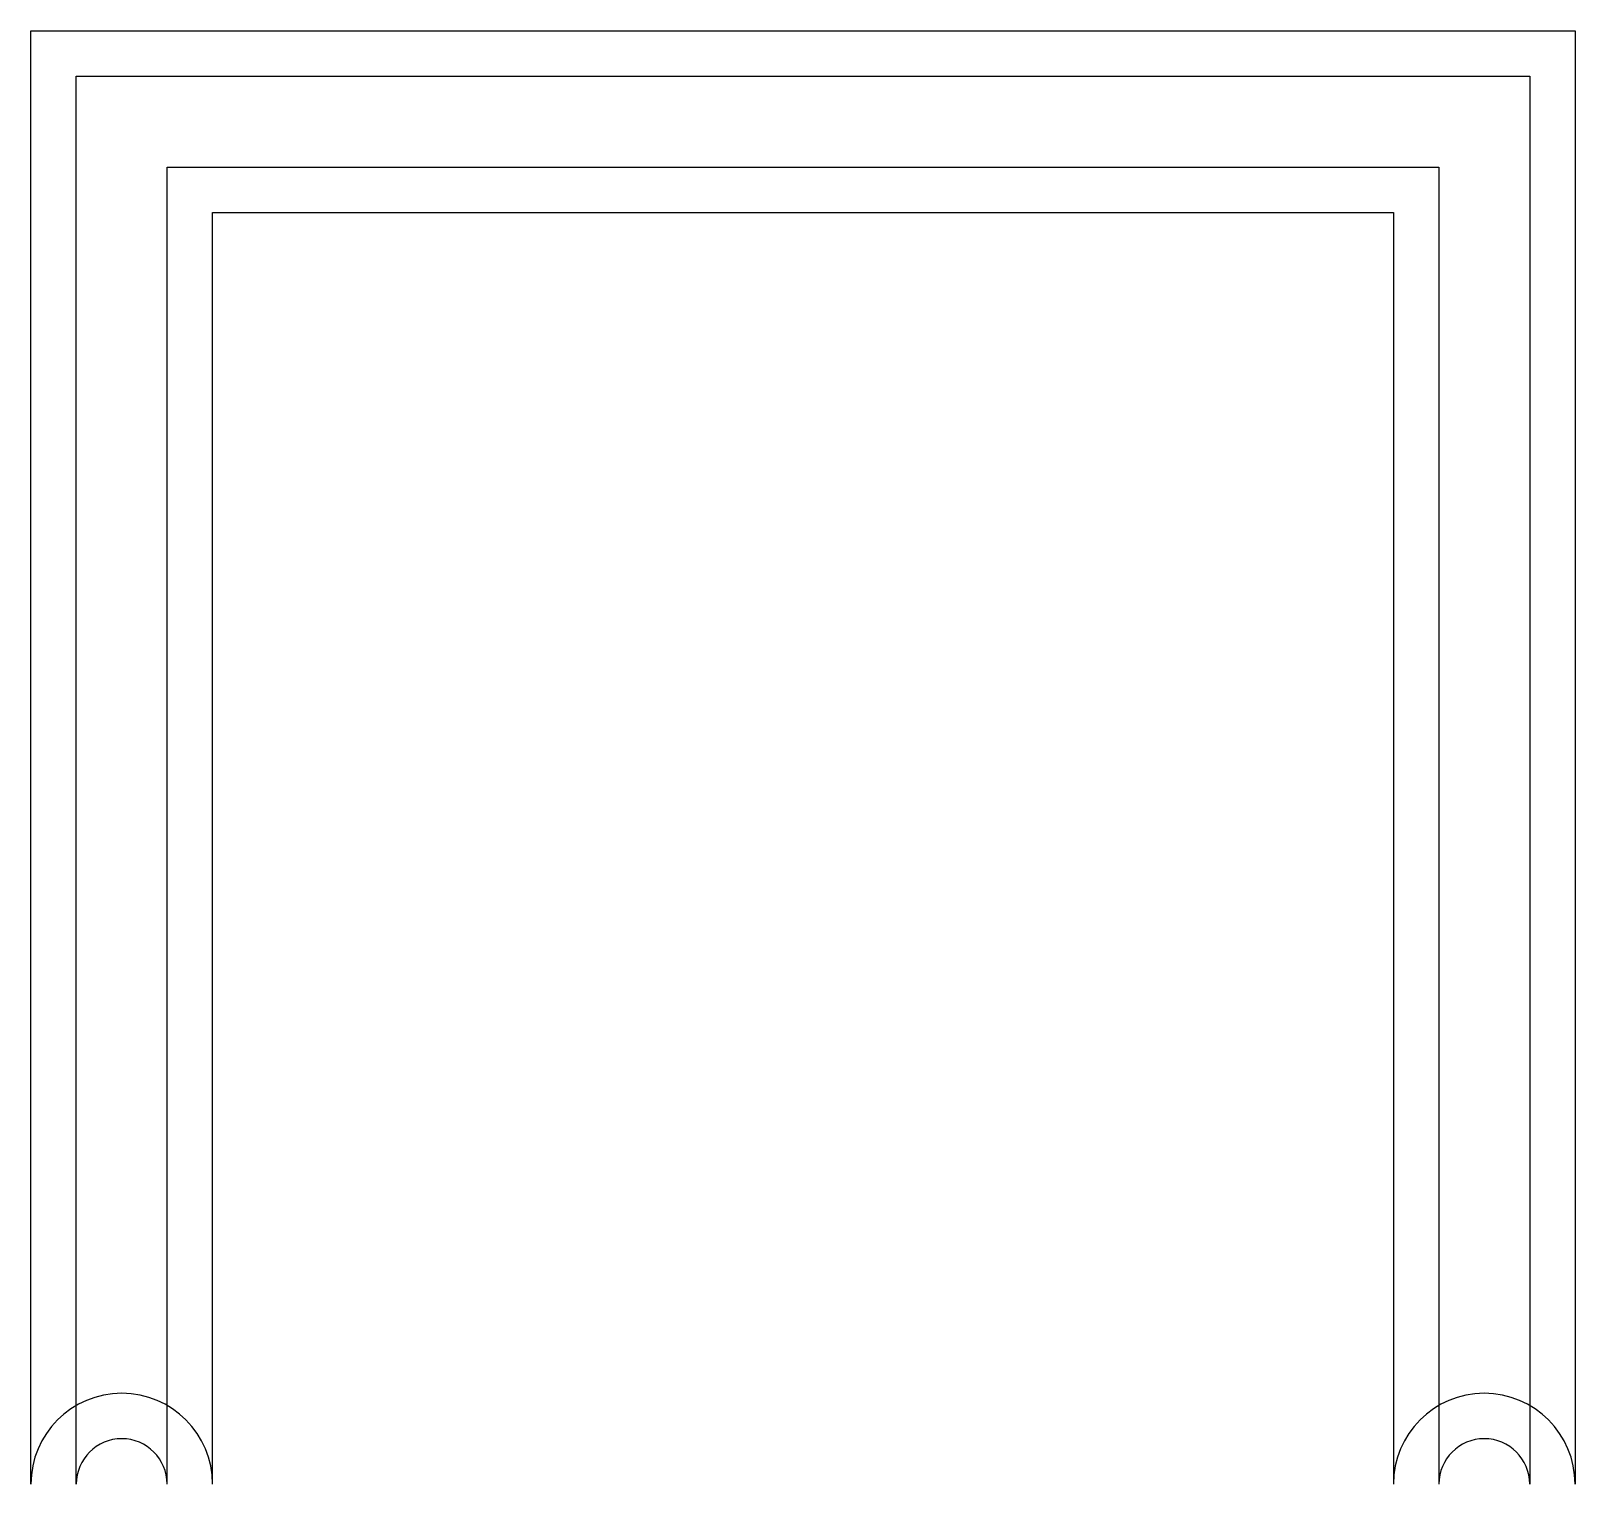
# Model space of a CAD drawing. Header units: millimetres. Extents: x -10 to 160, y 0 to 160.
import ezdxf

# ---------------------------------------------------------------- set-up
doc = ezdxf.new("R2010")
doc.units = ezdxf.units.MM

msp = doc.modelspace()

# ---------------------------------------------------------------- linework, layer by layer
at = {"color": 101}
for p, q in [((-10, 0), (-10, 160)), ((-10, 160), (160, 160)), ((160, 160), (160, 0))]:
    msp.add_line(p, q, dxfattribs=at)
for p, q in [((-5, 0), (-5, 155)), ((-5, 155), (155, 155)), ((155, 155), (155, 0)), ((5, 0), (5, 145)), ((5, 145), (145, 145)), ((145, 145), (145, 0)), ((10, 0), (10, 140)), ((10, 140), (140, 140)), ((140, 140), (140, 0))]:
    msp.add_line(p, q)
for centre, start, end in [((0, 0), 90, 180), ((150, 0), 0, 90)]:
    msp.add_arc(centre, 10, start, end, dxfattribs=at)
for centre, radius, start, end in [((0, 0), 10, 0, 90), ((150, 0), 10, 90, 180), ((0, 0), 5, 0, 180), ((150, 0), 5, 0, 180)]:
    msp.add_arc(centre, radius, start, end)

doc.saveas('drawing.dxf')
